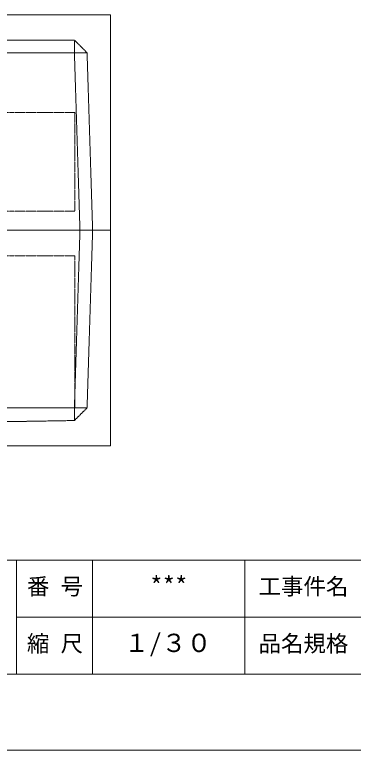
# Model space of a CAD drawing. Units: millimetres, scale not verified. Extents: x -4455 to 4455, y -3150 to 3150.
# Drawn here: x 398 to 1733, y -3150 to -250 of the extents above; entities that cross this region are included whole.
import ezdxf
from ezdxf.enums import TextEntityAlignment as Align

# ---------------------------------------------------------------- set-up
doc = ezdxf.new("R2010")
doc.units = ezdxf.units.MM
doc.header["$LTSCALE"] = 20
doc.linetypes.add('LONG_DASHED1', pattern=[7, 6, -1])
doc.linetypes.add('LONG_DOUBLE_CHAIN', pattern=[21.8, 18, -1, 0.6, -0.6, 0.6, -1])
for name, color, linetype, lineweight in [('0-0_D-TTL', 7, 'Continuous', 9), ('0-1_Defpoints', 7, 'Continuous', 9), ('0-2_D-TTL-FRAM1', 134, 'Continuous', 9), ('0-3_D-TTL-TXT', 7, 'Continuous', 9), ('0-7_D-STR', 7, 'LONG_DASHED1', 9), ('0-9_D-STR-STR5', 1, 'LONG_DOUBLE_CHAIN', 9)]:
    doc.layers.add(name, color=color, linetype=linetype, lineweight=lineweight)
doc.styles.add('ＭＳ ゴシック', font='')
doc.styles.get('ＭＳ ゴシック').set_extended_font_data('MS Gothic')

# ---------------------------------------------------------------- blocks, each defined once
blk = doc.blocks.new('A$C4DE05FD1')
at = {"layer": '0-0_D-TTL', "color": 134}
blk.add_line((4000, 4000), (114800, 4000), dxfattribs=at)
at = {"layer": '0-1_Defpoints', "color": 134}
blk.add_line((0, 0), (118800, 0), dxfattribs=at)
at = {"layer": '0-2_D-TTL-FRAM1'}
for p, q in [((38800, 10000), (114800, 10000)), ((64800, 10000), (64800, 4000)), ((68800, 10000), (68800, 4000)), ((76800, 10000), (76800, 4000)), ((64800, 7000), (114800, 7000))]:
    blk.add_line(p, q, dxfattribs=at)
at = {"layer": '0-3_D-TTL-TXT', "style": 'ＭＳ ゴシック'}
for s, p in [('番 号', (65343.9, 7919.5)), ('工事件名', (77528.4, 7919.5)), ('縮 尺', (65343.9, 4919.5)), ('品名規格', (77528.4, 4919.5))]:
    blk.add_text(s, height=866, dxfattribs=at).set_placement(p, align=Align.BOTTOM_LEFT)
blk = doc.blocks.new('A$C4A954EF9')
at = {"layer": '0-7_D-STR', "linetype": 'Continuous'}
for p, q in [((-16400, 17000), (16400, 17000)), ((-16400, 0), (-16400, 17000)), ((16400, 17000), (16400, 0)), ((-16400, 0), (16400, 0))]:
    blk.add_line(p, q, dxfattribs=at)
at = {"layer": '0-7_D-STR'}
for p, q in [((-6000, 17000), (-6400, 15000)), ((6000, 17000), (6400, 15000)), ((13560, 15000), (-13560, 15000)), ((-13560, 14000), (-13560, 15000)), ((14560, 14000), (13560, 15000)), ((13560, 14000), (13560, 15000)), ((14560, 14000), (-14560, 14000)), ((-14000, 0), (-13560, 14000)), ((14000, 0), (13560, 14000)), ((15000, 0), (14560, 14000))]:
    blk.add_line(p, q, dxfattribs=at)
blk.add_lwpolyline([(-15000, 0), (-14560, 14000), (-13560, 15000)], dxfattribs=at)
at = {"layer": '0-9_D-STR-STR5'}
for p, q in [((-13600, 9300), (-13600, 1500)), ((13600, 9300), (-13600, 9300))]:
    blk.add_line(p, q, dxfattribs=at)
blk.add_lwpolyline([(13600, 9300), (13600, 1500), (-13600, 1500)], dxfattribs=at)
blk = doc.blocks.new('A$C22C41F4A')
at = {"layer": '0-7_D-STR', "linetype": 'Continuous'}
for p, q in [((-16400, -17000), (-16400, 0)), ((-16400, 0), (16400, 0)), ((16400, -17000), (16400, 0)), ((-16400, -17000), (16400, -17000))]:
    blk.add_line(p, q, dxfattribs=at)
at = {"layer": '0-7_D-STR'}
for p, q in [((-15000, 0), (-14560, -14000)), ((-14000, 0), (-13560, -14000)), ((14000, 0), (13560, -14000)), ((15000, 0), (14560, -14000)), ((-13560, -15000), (-14560, -14000)), ((14560, -14000), (-14560, -14000)), ((-13560, -15000), (-13560, -14000)), ((13560, -15000), (14560, -14000)), ((13560, -15000), (13560, -14000)), ((-13560, -15000), (-1400, -15200)), ((13560, -15000), (1400, -15200)), ((1400, -15200), (-1400, -15200)), ((-1200, -15380), (-1400, -15200)), ((1200, -15380), (-1200, -15380)), ((-653.3, -17000), (-705, -15380)), ((653.3, -17000), (705, -15380)), ((1200, -15380), (1400, -15200))]:
    blk.add_line(p, q, dxfattribs=at)
at = {"layer": '0-9_D-STR-STR5'}
for p, q in [((13600, -2000), (13600, -14000)), ((13600, -14000), (-13600, -14000))]:
    blk.add_line(p, q, dxfattribs=at)
blk.add_lwpolyline([(13600, -2000), (-13600, -2000), (-13600, -14000)], dxfattribs=at)
blk = doc.blocks.new('A$C1C640AAB')
at = {"layer": '0-9_D-STR-STR5'}
for p, q in [((-318.2, -318.2), (318.2, 318.2)), ((-318.2, 318.2), (318.2, -318.2))]:
    blk.add_line(p, q, dxfattribs=at)
blk.add_circle((0, 0), 450, dxfattribs=at)
blk = doc.blocks.new('A$C2693e999')
at = {"layer": '0-7_D-STR'}
blk.add_blockref('A$C22C41F4A', (0, 0), dxfattribs=at)
at = {"layer": '0-9_D-STR-STR5'}
for p in [(-5000, -10940), (5000, -10940)]:
    blk.add_blockref('A$C1C640AAB', p, dxfattribs=at)

msp = doc.modelspace()

# ---------------------------------------------------------------- block references
at = {"layer": '0-0_D-TTL', "xscale": 0.075, "yscale": 0.075}
msp.add_blockref('A$C4DE05FD1', (-4455, -3150), dxfattribs=at)
at = {"layer": '0-7_D-STR', "xscale": 0.05, "yscale": 0.05}
for name in ['A$C4A954EF9', 'A$C2693e999']:
    msp.add_blockref(name, (-45, -1100), dxfattribs=at)

# ---------------------------------------------------------------- texts
at = {"layer": '0-3_D-TTL-TXT', "style": 'ＭＳ ゴシック'}
for s, p in [('***', (931.99, -2559.3)), ('１/３０', (829.57, -2784.3))]:
    msp.add_text(s, height=72.14, dxfattribs=at).set_placement(p, align=Align.BOTTOM_LEFT)

doc.saveas('drawing.dxf')
